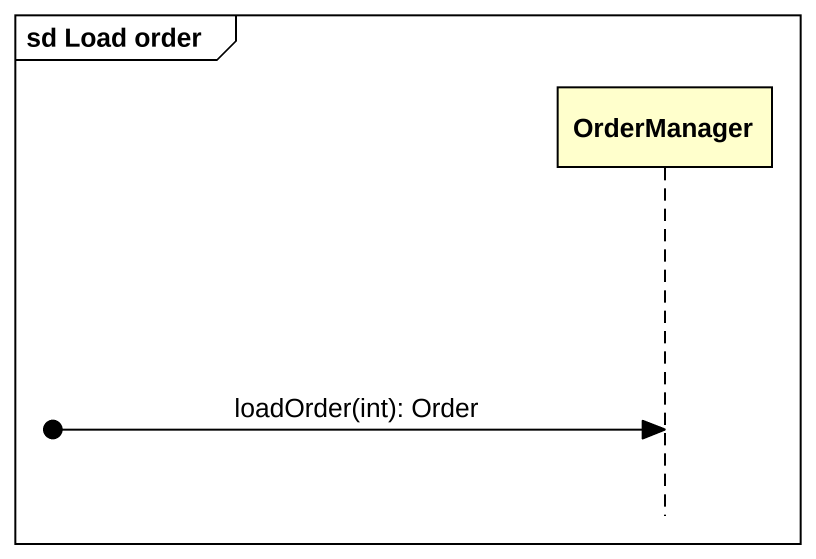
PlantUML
@startuml
mainframe sd Load order
hide footbox
participant OrderManager

[o-> OrderManager : loadOrder(int): Order
@enduml
